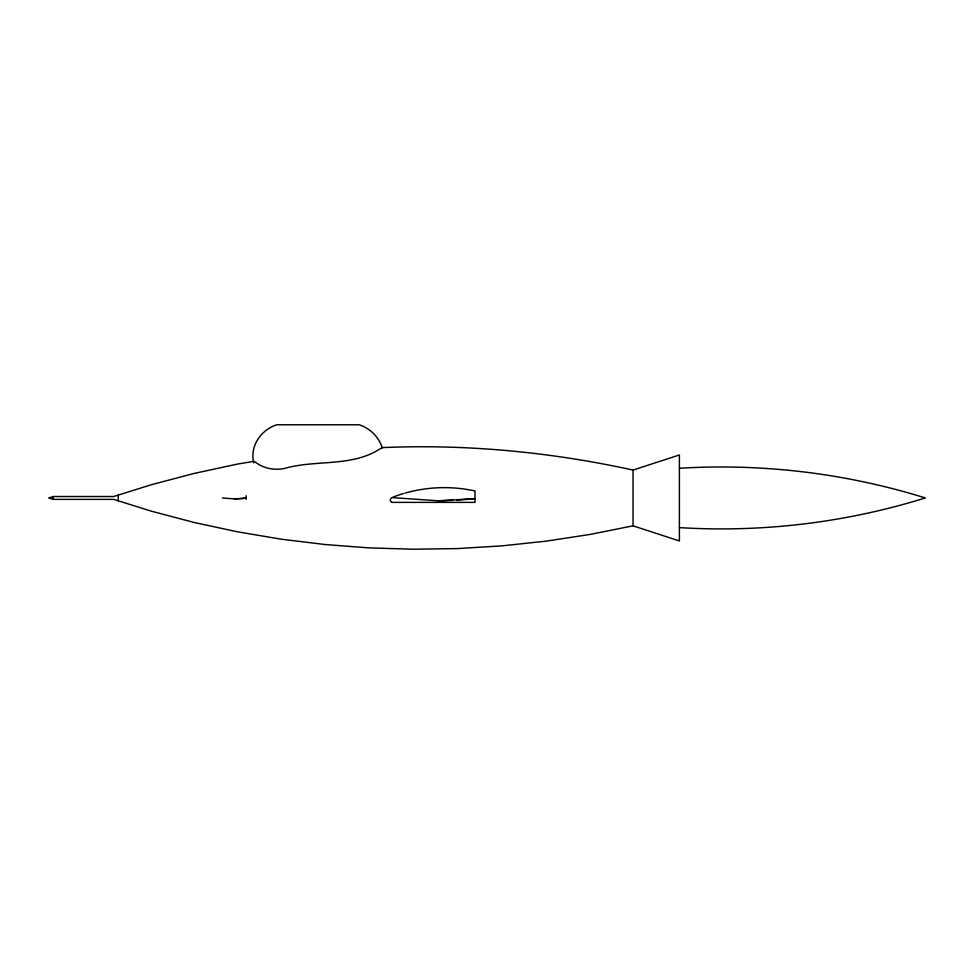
<?xml version="1.0" encoding="UTF-8"?>
<svg xmlns="http://www.w3.org/2000/svg" width="974" height="974" viewBox="0 0 974 974"><rect width="100%" height="100%" fill="white"/><g stroke="black" fill="none" stroke-linecap="round" stroke-linejoin="round"><path stroke-width="1.46" d="M437.862 501.172L437.996 502.121M633.039 470.065L679.402 454.968L679.402 540.935L633.039 525.838L589.623 534.507L545.866 541.191L501.853 545.878L457.67 548.569L413.414 549.226L369.17 547.887L325.036 544.527L281.096 539.17L237.449 531.804L194.179 522.478L151.372 511.18L113.69 499.382L53.266 499.382L48.7 497.945L53.266 496.521L113.69 496.521L151.372 484.723L194.179 473.425L237.449 464.087L253.751 461.347L255.565 462.297C263.625 468.445 274.157 470.466 284.165 468.543C315.004 459.484 351.151 467.155 379.069 449.428L382.295 447.614C466.4 443.974 550.846 452.046 633.039 470.065L633.039 525.838M234.332 498.858L246.057 498.164A137.066 137.066 0 0 1 234.332 498.858L222.401 498.043M390.586 501.22L390.221 499.565L391.767 497.58L438.385 500.794L475.008 498.603A428.341 428.341 0 0 1 456.721 500.088M679.402 468.275C762.277 463.161 846.029 473.267 925.3 497.945C846.029 522.624 762.277 532.729 679.402 527.616M390.891 501.622L391.767 502.377L475.008 502.377L475.008 490.957A143.872 143.872 0 0 0 405.147 493.075M382.295 447.943C378.91 437.07 369.998 428.158 359.126 424.774L276.92 424.774C261.239 429.558 249.502 446.129 253.751 462.833M246.057 495.717L246.057 499.37M118.256 495.096L118.256 500.806M53.266 496.521L53.266 499.382M393.082 497.069A143.872 143.872 0 0 1 403.784 493.465M452.593 500.307A428.341 428.341 0 0 1 438.385 500.782"/></g></svg>
